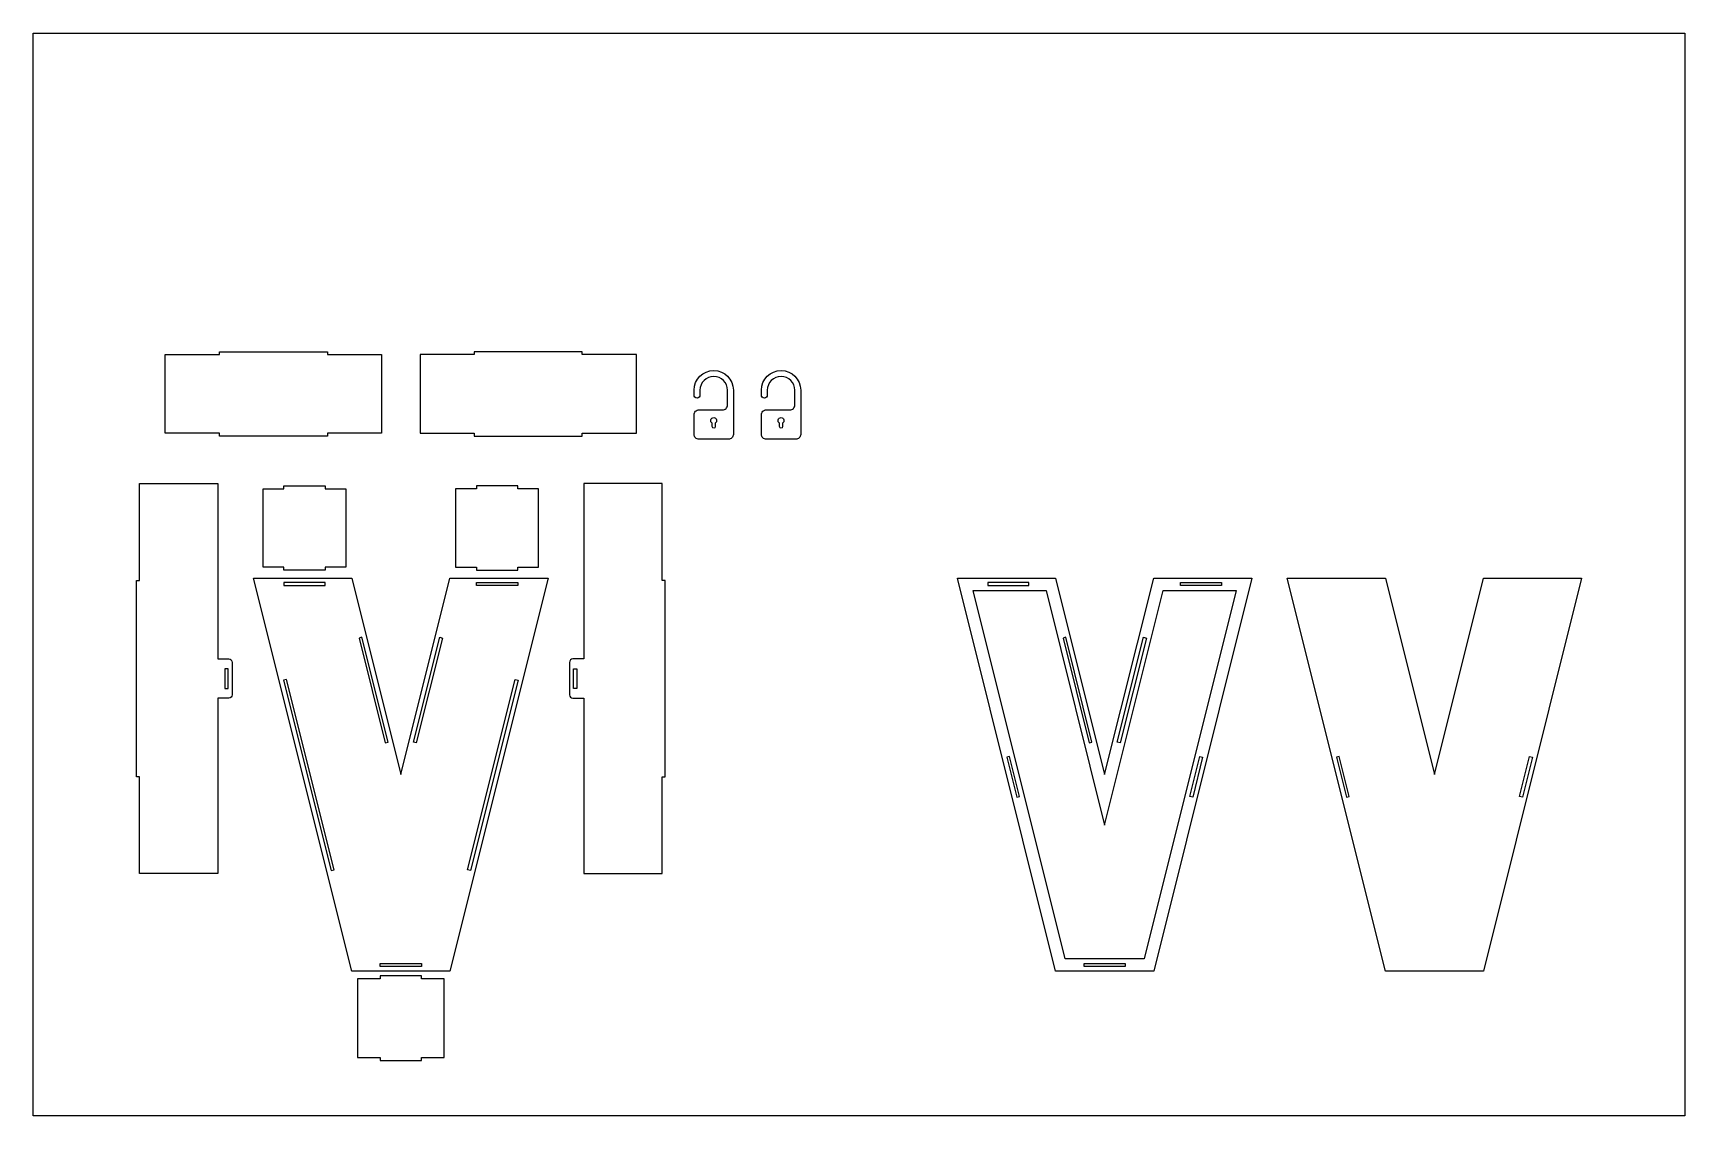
# Model space of a CAD drawing. Header units: millimetres. Extents: x 13797 to 15480, y 881 to 1983.
import ezdxf

# ---------------------------------------------------------------- set-up
doc = ezdxf.new("R2010")
doc.units = ezdxf.units.MM

msp = doc.modelspace()

# ---------------------------------------------------------------- linework, layer by layer
for points in [[(13797.4, 1983.2), (15480.5, 1983.2), (15480.5, 880.5), (13797.4, 880.5)], [(13987.3, 1575.7), (13932.1, 1575.7), (13932.1, 1655.7), (13987.3, 1655.7), (13987.3, 1658.7), (14097.3, 1658.7), (14097.3, 1655.7), (14152.4, 1655.7), (14152.4, 1575.7), (14097.3, 1575.7), (14097.3, 1572.7), (13987.3, 1572.7)], [(14356.9, 1575.7), (14412.1, 1575.7), (14412.1, 1655.7), (14356.9, 1655.7), (14356.9, 1658.7), (14246.9, 1658.7), (14246.9, 1655.7), (14191.8, 1655.7), (14191.8, 1575.7), (14246.9, 1575.7), (14246.9, 1572.7), (14356.9, 1572.7)], [(14095, 1439.2), (14095, 1436.2), (14053, 1436.2), (14053, 1439.2), (14031.7, 1439.2), (14031.7, 1519.2), (14053, 1519.2), (14053, 1522.2), (14095, 1522.2), (14095, 1519.2), (14116.2, 1519.2), (14116.2, 1439.2)], [(14249.2, 1439.2), (14249.2, 1436.2), (14291.2, 1436.2), (14291.2, 1439.2), (14312.5, 1439.2), (14312.5, 1519.2), (14291.2, 1519.2), (14291.2, 1522.2), (14249.2, 1522.2), (14249.2, 1519.2), (14227.9, 1519.2), (14227.9, 1439.2)], [(14222.1, 1428.1), (14322.1, 1428.1), (14222.1, 1028.1), (14122.1, 1028.1), (14022.1, 1428.1), (14122.1, 1428.1), (14172.1, 1228.1)], [(14095, 1423.6), (14053, 1423.6), (14053, 1420.6), (14095, 1420.6)], [(14249.2, 1423.6), (14291.2, 1423.6), (14291.2, 1420.6), (14249.2, 1420.6)], [(14939.2, 1428.1), (15039.2, 1428.1), (14939.2, 1028.1), (14839.2, 1028.1), (14739.2, 1428.1), (14839.2, 1428.1), (14889.2, 1228.1)], [(14949, 1415.6), (15023.2, 1415.6), (14929.5, 1040.6), (14849, 1040.6), (14755.2, 1415.6), (14829.5, 1415.6), (14889.2, 1176.6)], [(14812.1, 1423.6), (14770.1, 1423.6), (14770.1, 1420.6), (14812.1, 1420.6)], [(14966.4, 1423.6), (15008.4, 1423.6), (15008.4, 1420.6), (14966.4, 1420.6)], [(15275.2, 1428.1), (15375.2, 1428.1), (15275.2, 1028.1), (15175.2, 1028.1), (15075.2, 1428.1), (15175.2, 1428.1), (15225.2, 1228.1)], [(14159.2, 1261.1), (14132.5, 1367.9), (14129.6, 1367.1), (14156.3, 1260.4)], [(14185, 1261.1), (14211.7, 1367.9), (14214.6, 1367.1), (14187.9, 1260.4)], [(14876.3, 1261.1), (14849.7, 1367.9), (14846.8, 1367.1), (14873.4, 1260.4)], [(14902.1, 1261.1), (14928.8, 1367.9), (14931.7, 1367.1), (14905, 1260.4)], [(13996.3, 1315.9), (13996.3, 1335.9), (13992.8, 1335.9), (13992.8, 1315.9)], [(14347.9, 1315.9), (14347.9, 1335.9), (14351.4, 1335.9), (14351.4, 1315.9)], [(14055.6, 1325.1), (14052.7, 1324.4), (14101.2, 1130.4), (14104.1, 1131.1)], [(14288.6, 1325.1), (14291.5, 1324.4), (14243, 1130.4), (14240.1, 1131.1)], [(14802.5, 1205.9), (14792.4, 1246.6), (14789.4, 1245.9), (14799.6, 1205.1)], [(14975.9, 1205.9), (14986.1, 1246.6), (14989, 1245.9), (14978.9, 1205.1)], [(15138.5, 1205.9), (15128.3, 1246.6), (15125.4, 1245.9), (15135.6, 1205.1)], [(15311.9, 1205.9), (15322.1, 1246.6), (15325, 1245.9), (15314.8, 1205.1)], [(14151.1, 1035.6), (14193.1, 1035.6), (14193.1, 1032.6), (14151.1, 1032.6)], [(14868.2, 1035.6), (14910.2, 1035.6), (14910.2, 1032.6), (14868.2, 1032.6)], [(14193.1, 940.1), (14216.2, 940.1), (14216.2, 1020.1), (14193.1, 1020.1), (14193.1, 1023.1), (14151.1, 1023.1), (14151.1, 1020.1), (14127.9, 1020.1), (14127.9, 940.1), (14151.1, 940.1), (14151.1, 937.1), (14193.1, 937.1)]]:
    msp.add_lwpolyline(points, close=True)
for points in [[(14470.9, 1614.5), (14470.9, 1619.5, -1), (14510.9, 1619.5), (14510.9, 1599.5), (14510.9, 1574.5, -0.414214), (14505.9, 1569.5), (14475.9, 1569.5, -0.414214), (14470.9, 1574.5), (14470.9, 1594.5, -0.414214), (14475.9, 1599.5), (14499.9, 1599.5, 0.414214), (14504.9, 1604.5), (14504.9, 1619.5, 1), (14476.9, 1619.5), (14476.9, 1614.5, -1)], [(14539.5, 1614.5), (14539.5, 1619.5, -1), (14579.5, 1619.5), (14579.5, 1599.5), (14579.5, 1574.5, -0.414214), (14574.5, 1569.5), (14544.5, 1569.5, -0.414214), (14539.5, 1574.5), (14539.5, 1594.5, -0.414214), (14544.5, 1599.5), (14568.5, 1599.5, 0.414214), (14573.5, 1604.5), (14573.5, 1619.5, 1), (14545.5, 1619.5), (14545.5, 1614.5, -1)], [(14492.4, 1586), (14492.4, 1582.4, -1), (14489.4, 1582.4), (14489.4, 1586, -3.732051)], [(14561, 1586), (14561, 1582.4, -1), (14558, 1582.4), (14558, 1586, -3.732051)], [(13905.8, 1225.9), (13902.8, 1225.9), (13902.8, 1425.9), (13905.8, 1425.9), (13905.8, 1524.4), (13985.8, 1524.4), (13985.8, 1345.9), (13996.8, 1345.9, -0.414214), (14000.3, 1342.4), (14000.3, 1309.4, -0.414214), (13996.8, 1305.9), (13985.8, 1305.9), (13985.8, 1127.5), (13905.8, 1127.5)], [(14438.4, 1225.9), (14441.4, 1225.9), (14441.4, 1425.9), (14438.4, 1425.9), (14438.4, 1524.4), (14358.4, 1524.4), (14358.4, 1345.9), (14347.4, 1345.9, 0.414214), (14343.9, 1342.4), (14343.9, 1309.4, 0.414214), (14347.4, 1305.9), (14358.4, 1305.9), (14358.4, 1127.5), (14438.4, 1127.5)]]:
    msp.add_lwpolyline(points, format="xyb", close=True)

doc.saveas('drawing.dxf')
